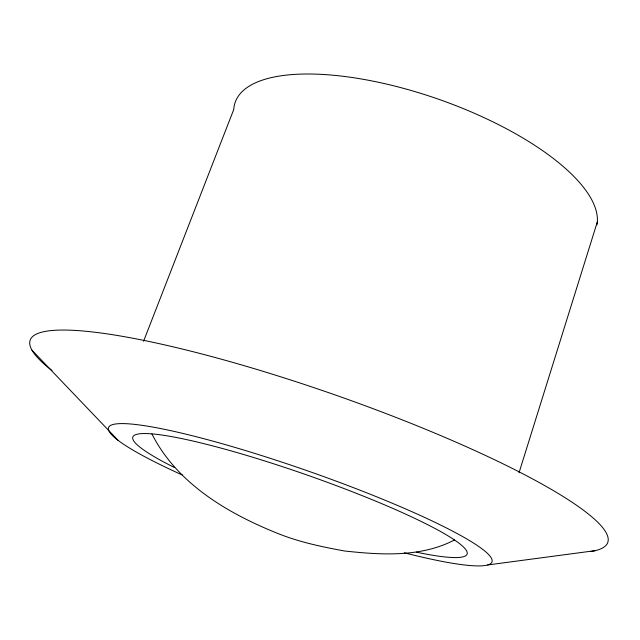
<?xml version="1.0" encoding="UTF-8"?>
<svg xmlns="http://www.w3.org/2000/svg" width="640" height="640" viewBox="0 0 640 640"><rect width="100%" height="100%" fill="white"/><g stroke="black" fill="none" stroke-linecap="round" stroke-linejoin="round"><path stroke-width="0.96" d="M519.04 472.744L597.32 221.928M143.56 341.272L233.752 109.488A191.112 70.168 19.3 0 1 424.392 94.504A191.112 70.168 19.3 0 1 596.928 224.896M454.52 539.96C420.928 557.496 381.256 554.976 344.696 551.008C322.8 547.024 300.944 542.456 280.136 534.384C229.32 514.288 177.4 484.328 151.912 433.936M487.672 564.96L595.328 550.632M32 350.216L118.304 440.528M182.424 475.056A203.152 24.976 19.3 0 1 162.928 429.008A203.152 24.976 19.3 0 1 448.864 529.192A203.152 24.976 19.3 0 1 404.232 552.776M51.936 370.456A305.984 49.104 19.3 0 1 312.496 387.168A305.984 49.104 19.3 0 1 590.688 551.528M174.616 467.624A177.104 21.72 19.3 0 1 187.288 439.768A177.104 21.72 19.3 0 1 421.936 521.824A177.104 21.72 19.3 0 1 416.296 552.136"/></g></svg>
